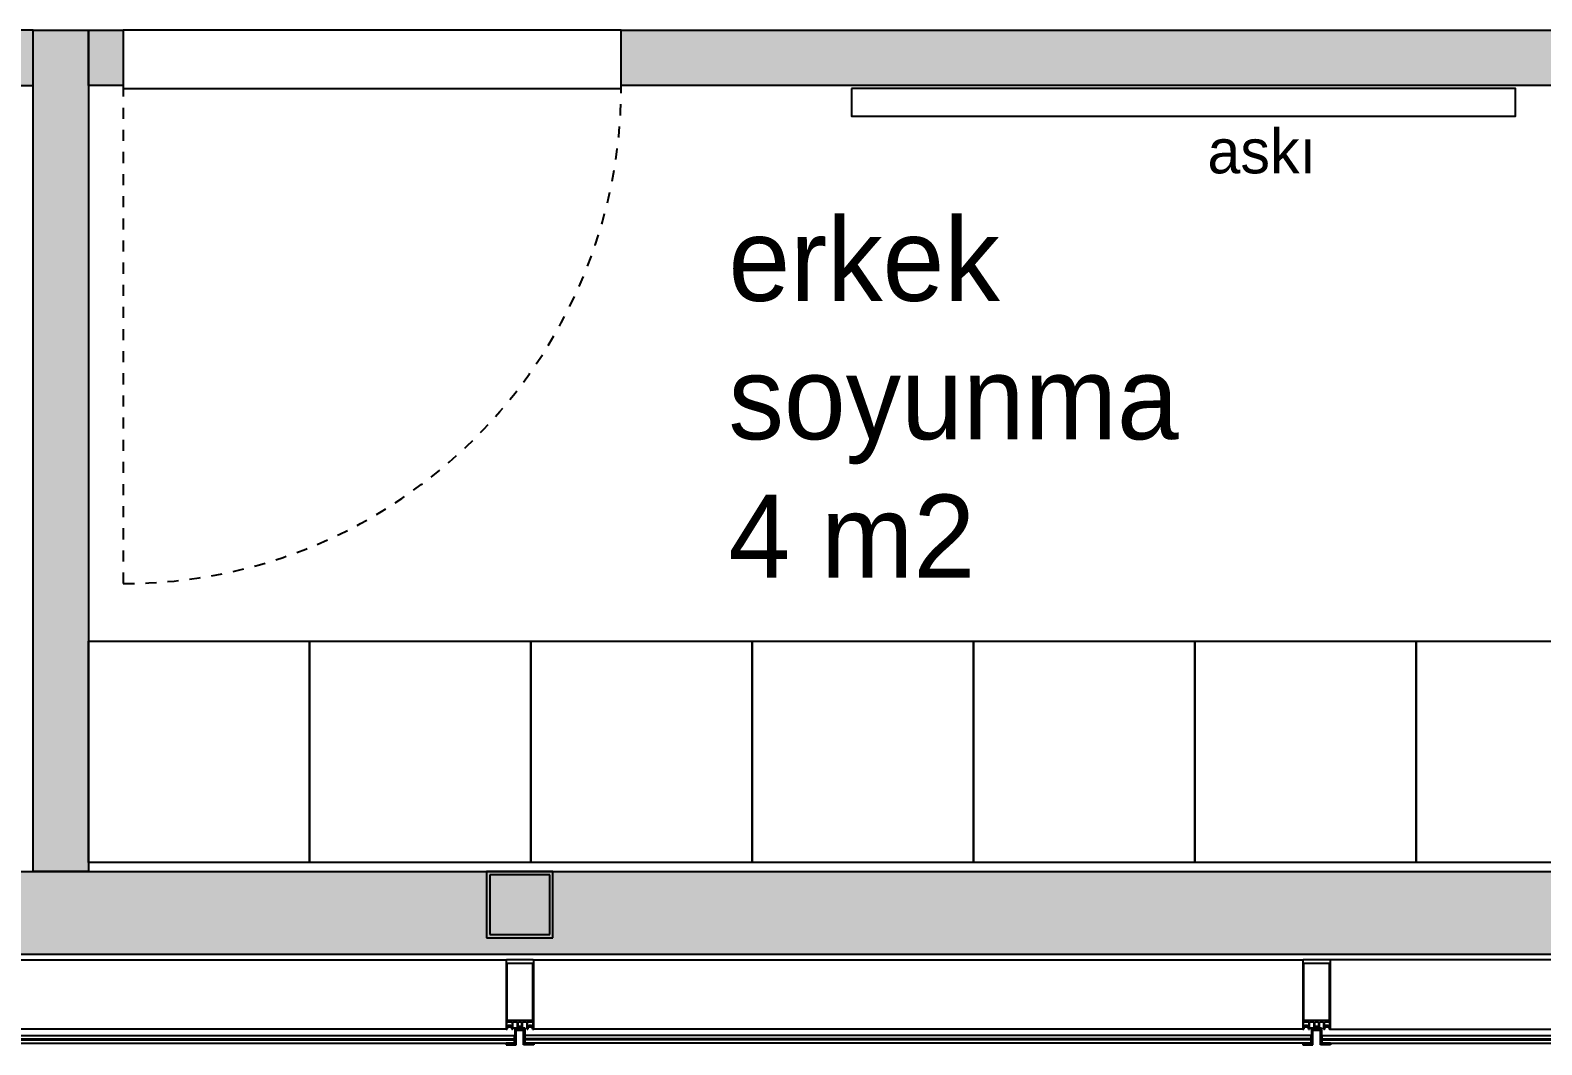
# Model space of a CAD drawing. Header units: inches. Extents: x 19839 to 37459, y -6108 to 838.
# Drawn here: x 34904.3 to 35177.4, y -4469.8 to -4286.5 of the extents above; entities that cross this region are included whole.
import ezdxf

# ---------------------------------------------------------------- set-up
doc = ezdxf.new("R2010")
doc.units = ezdxf.units.IN
doc.header["$MEASUREMENT"] = 0
doc.linetypes.add('JIS_02_1.0', pattern=[2, 1, -1])
for name, color, linetype in [('01_Existing Wall Hatch', 251, 'Continuous'), ('AVM100_CEPHE_CELIK-TASIYICI-DUSEY', 2, 'Continuous'), ('AVM100_CEPHE_CELIK-TASIYICI-YATAY', 112, 'Continuous'), ('COLOUR 2-ATA', 9, 'JIS_02_1.0'), ('DOOR-ATA', 43, 'Continuous'), ('FURNITURE-ATA', 34, 'Continuous'), ('GYPSUM-ATA', 11, 'Continuous'), ('TXT-ATA', 7, 'Continuous')]:
    doc.layers.add(name, color=color, linetype=linetype)
doc.styles.add('ATA', font='GOTHIC.TTF')

# ---------------------------------------------------------------- blocks, each defined once
blk = doc.blocks.new('asma 2')
at = {"color": 0}
for p, q in [((39272.1, 3637.95, 0), (39411.39, 3637.95, 0)), ((39411.29, 3637.9, 0), (39411.25, 3637.8, 0)), ((39411.25, 3637.8, 0), (39411.25, 3625.45, 0)), ((39411.39, 3637.95, 0), (39411.29, 3637.9, 0)), ((39416.1, 3637.95, 0), (39411.39, 3637.95, 0)), ((39411.46, 3626.98, 0), (39411.46, 3637.37, 0)), ((39411.46, 3637.37, 0), (39416.04, 3637.37, 0)), ((39416.04, 3637.37, 0), (39416.04, 3626.98, 0)), ((39416.21, 3637.91, 0), (39416.1, 3637.95, 0)), ((39416.1, 3637.95, 0), (39555.39, 3637.95)), ((39416.25, 3637.8, 0), (39416.21, 3637.91, 0)), ((39416.25, 3625.45, 0), (39416.25, 3637.8, 0)), ((39555.29, 3637.9, 0), (39555.25, 3637.8, 0)), ((39555.25, 3637.8, 0), (39555.25, 3625.45, 0)), ((39555.39, 3637.95, 0), (39555.29, 3637.9, 0)), ((39560.1, 3637.95, 0), (39555.39, 3637.95, 0)), ((39555.46, 3626.98, 0), (39555.46, 3637.37, 0)), ((39555.46, 3637.37, 0), (39560.04, 3637.37, 0)), ((39560.04, 3637.37, 0), (39560.04, 3626.98, 0)), ((39560.21, 3637.91, 0), (39560.1, 3637.95, 0)), ((39699.39, 3637.95, 0), (39560.1, 3637.95)), ((39560.25, 3637.8, 0), (39560.21, 3637.91, 0)), ((39560.25, 3625.45, 0), (39560.25, 3637.8, 0)), ((39411.24, 3625.45, 0), (39272.24, 3625.45, 0)), ((39411.25, 3625.45, 0), (39411.44, 3625.45, 0)), ((39411.4, 3626.18, 0), (39411.4, 3626.75, 0)), ((39411.4, 3626.75, 0), (39411.85, 3626.75, 0)), ((39411.52, 3626.18, 0), (39411.4, 3626.18, 0)), ((39411.4, 3625.59, 0), (39411.4, 3625.86, 0)), ((39411.4, 3625.86, 0), (39411.85, 3625.86, 0)), ((39411.52, 3625.59, 0), (39411.4, 3625.59, 0)), ((39411.44, 3625.45, 0), (39411.52, 3625.53, 0)), ((39411.45, 3626, 0), (39411.46, 3626.06, 0)), ((39411.49, 3625.97, 0), (39411.45, 3626, 0)), ((39416.04, 3626.98, 0), (39411.46, 3626.98, 0)), ((39411.46, 3626.06, 0), (39411.52, 3626.12, 0)), ((39411.53, 3625.99, 0), (39411.49, 3625.97, 0)), ((39411.52, 3626.12, 0), (39411.52, 3626.18, 0)), ((39411.52, 3625.53, 0), (39411.52, 3625.59, 0)), ((39411.63, 3626.09, 0), (39411.53, 3625.99, 0)), ((39411.7, 3626.12, 0), (39411.63, 3626.09, 0)), ((39412.04, 3626.12, 0), (39411.7, 3626.12, 0)), ((39411.85, 3626.75, 0), (39411.87, 3626.77, 0)), ((39411.85, 3625.86, 0), (39411.87, 3625.88, 0)), ((39411.87, 3626.77, 0), (39411.9, 3626.75, 0)), ((39411.87, 3625.88, 0), (39411.9, 3625.86, 0)), ((39411.9, 3626.75, 0), (39412.34, 3626.75, 0)), ((39411.9, 3625.86, 0), (39412.34, 3625.86, 0)), ((39412.11, 3626.09, 0), (39412.04, 3626.12, 0)), ((39412.22, 3625.99, 0), (39412.11, 3626.09, 0)), ((39412.34, 3626.18, 0), (39412.22, 3626.18, 0)), ((39412.22, 3626.18, 0), (39412.22, 3626.12, 0)), ((39412.22, 3626.12, 0), (39412.29, 3626.06, 0)), ((39412.25, 3625.97, 0), (39412.22, 3625.99, 0)), ((39412.34, 3625.59, 0), (39412.22, 3625.59, 0)), ((39412.22, 3625.59, 0), (39412.22, 3625.53, 0)), ((39412.22, 3625.53, 0), (39412.31, 3625.44, 0)), ((39412.3, 3626, 0), (39412.25, 3625.97, 0)), ((39412.29, 3626.06, 0), (39412.3, 3626, 0)), ((39412.31, 3625.44, 0), (39412.44, 3625.44, 0)), ((39412.34, 3626.75, 0), (39412.34, 3626.18, 0)), ((39412.34, 3625.86, 0), (39412.34, 3625.59, 0)), ((39412.44, 3625.44, 0), (39412.49, 3625.49, 0)), ((39412.49, 3626.7, 0), (39412.54, 3626.75, 0)), ((39412.49, 3625.49, 0), (39412.49, 3626.7, 0)), ((39412.54, 3626.75, 0), (39413.1, 3626.75, 0)), ((39412.64, 3625.68, 0), (39414.64, 3625.68, 0)), ((39412.64, 3625.48, 0), (39412.64, 3625.68, 0)), ((39414.44, 3625.48, 0), (39412.64, 3625.48, 0)), ((39414.2, 3625.48, 0), (39412.86, 3625.48, 0)), ((39412.86, 3625.48, 0), (39412.86, 3622.82, 0)), ((39413.06, 3622.62, 0), (39413.06, 3625.28, 0)), ((39413.06, 3625.28, 0), (39414.2, 3625.28, 0)), ((39413.1, 3626.75, 0), (39413.22, 3626.7, 0)), ((39413.22, 3626.7, 0), (39413.25, 3626.6, 0)), ((39413.25, 3626.6, 0), (39413.25, 3625.68, 0)), ((39413.25, 3625.68, 0), (39414.25, 3625.68, 0)), ((39413.43, 3626.7, 0), (39413.48, 3626.75, 0)), ((39413.43, 3625.96, 0), (39413.43, 3626.7, 0)), ((39413.48, 3625.91, 0), (39413.43, 3625.96, 0)), ((39413.48, 3626.75, 0), (39414.02, 3626.75, 0)), ((39414.02, 3625.91, 0), (39413.48, 3625.91, 0)), ((39414.02, 3626.75, 0), (39414.07, 3626.7, 0)), ((39414.07, 3625.96, 0), (39414.02, 3625.91, 0)), ((39414.07, 3626.7, 0), (39414.07, 3625.96, 0)), ((39414.2, 3625.28, 0), (39414.2, 3625.48, 0)), ((39414.25, 3626.6, 0), (39414.31, 3626.72, 0)), ((39414.25, 3625.68, 0), (39414.25, 3626.6, 0)), ((39414.31, 3626.72, 0), (39414.4, 3626.75, 0)), ((39414.4, 3626.75, 0), (39414.96, 3626.75, 0)), ((39414.44, 3622.62, 0), (39414.44, 3625.48, 0)), ((39414.64, 3625.68, 0), (39414.64, 3622.82, 0)), ((39414.96, 3626.75, 0), (39415.01, 3626.7, 0)), ((39415.01, 3626.7, 0), (39415.01, 3625.49, 0)), ((39415.01, 3625.49, 0), (39415.06, 3625.44, 0)), ((39415.06, 3625.44, 0), (39415.19, 3625.44, 0)), ((39415.16, 3626.75, 0), (39415.61, 3626.75, 0)), ((39415.16, 3626.18, 0), (39415.16, 3626.75, 0)), ((39415.28, 3626.18, 0), (39415.16, 3626.18, 0)), ((39415.16, 3625.59, 0), (39415.16, 3625.86, 0)), ((39415.16, 3625.86, 0), (39415.61, 3625.86, 0)), ((39415.28, 3625.59, 0), (39415.16, 3625.59, 0)), ((39415.19, 3625.44, 0), (39415.28, 3625.53, 0)), ((39415.21, 3626, 0), (39415.22, 3626.06, 0)), ((39415.25, 3625.97, 0), (39415.21, 3626, 0)), ((39415.22, 3626.06, 0), (39415.28, 3626.12, 0)), ((39415.29, 3625.99, 0), (39415.25, 3625.97, 0)), ((39415.28, 3626.12, 0), (39415.28, 3626.18, 0)), ((39415.28, 3625.53, 0), (39415.28, 3625.59, 0)), ((39415.39, 3626.09, 0), (39415.29, 3625.99, 0)), ((39415.46, 3626.12, 0), (39415.39, 3626.09, 0)), ((39415.8, 3626.12, 0), (39415.46, 3626.12, 0)), ((39415.61, 3626.75, 0), (39415.63, 3626.77, 0)), ((39415.61, 3625.86, 0), (39415.63, 3625.88, 0)), ((39415.63, 3626.77, 0), (39415.66, 3626.75, 0)), ((39415.63, 3625.88, 0), (39415.66, 3625.86, 0)), ((39415.66, 3626.75, 0), (39416.1, 3626.75, 0)), ((39415.66, 3625.86, 0), (39416.1, 3625.86, 0)), ((39415.87, 3626.09, 0), (39415.8, 3626.12, 0)), ((39415.98, 3625.99, 0), (39415.87, 3626.09, 0)), ((39416.1, 3626.18, 0), (39415.98, 3626.18, 0)), ((39415.98, 3626.18, 0), (39415.98, 3626.12, 0)), ((39415.98, 3626.12, 0), (39416.05, 3626.06, 0)), ((39416.01, 3625.97, 0), (39415.98, 3625.99, 0)), ((39416.1, 3625.59, 0), (39415.98, 3625.59, 0)), ((39415.98, 3625.59, 0), (39415.98, 3625.53, 0)), ((39415.98, 3625.53, 0), (39416.06, 3625.45, 0)), ((39416.06, 3626, 0), (39416.01, 3625.97, 0)), ((39416.05, 3626.06, 0), (39416.06, 3626, 0)), ((39416.06, 3625.45, 0), (39416.25, 3625.45, 0)), ((39416.1, 3626.75, 0), (39416.1, 3626.18, 0)), ((39416.1, 3625.86, 0), (39416.1, 3625.59, 0)), ((39555.24, 3625.45), (39416.24, 3625.45, 0)), ((39555.25, 3625.45, 0), (39555.44, 3625.45, 0)), ((39555.4, 3626.18, 0), (39555.4, 3626.75, 0)), ((39555.4, 3626.75, 0), (39555.85, 3626.75, 0)), ((39555.52, 3626.18, 0), (39555.4, 3626.18, 0)), ((39555.4, 3625.59, 0), (39555.4, 3625.86, 0)), ((39555.4, 3625.86, 0), (39555.85, 3625.86, 0)), ((39555.52, 3625.59, 0), (39555.4, 3625.59, 0)), ((39555.44, 3625.45, 0), (39555.52, 3625.53, 0)), ((39555.45, 3626, 0), (39555.46, 3626.06, 0)), ((39555.49, 3625.97, 0), (39555.45, 3626, 0)), ((39560.04, 3626.98, 0), (39555.46, 3626.98, 0)), ((39555.46, 3626.06, 0), (39555.52, 3626.12, 0)), ((39555.53, 3625.99, 0), (39555.49, 3625.97, 0)), ((39555.52, 3626.12, 0), (39555.52, 3626.18, 0)), ((39555.52, 3625.53, 0), (39555.52, 3625.59, 0)), ((39555.63, 3626.09, 0), (39555.53, 3625.99, 0)), ((39555.7, 3626.12, 0), (39555.63, 3626.09, 0)), ((39556.04, 3626.12, 0), (39555.7, 3626.12, 0)), ((39555.85, 3626.75, 0), (39555.87, 3626.77, 0)), ((39555.85, 3625.86, 0), (39555.87, 3625.88, 0)), ((39555.87, 3626.77, 0), (39555.9, 3626.75, 0)), ((39555.87, 3625.88, 0), (39555.9, 3625.86, 0)), ((39555.9, 3626.75, 0), (39556.34, 3626.75, 0)), ((39555.9, 3625.86, 0), (39556.34, 3625.86, 0)), ((39556.11, 3626.09, 0), (39556.04, 3626.12, 0)), ((39556.22, 3625.99, 0), (39556.11, 3626.09, 0)), ((39556.34, 3626.18, 0), (39556.22, 3626.18, 0)), ((39556.22, 3626.18, 0), (39556.22, 3626.12, 0)), ((39556.22, 3626.12, 0), (39556.29, 3626.06, 0)), ((39556.25, 3625.97, 0), (39556.22, 3625.99, 0)), ((39556.34, 3625.59, 0), (39556.22, 3625.59, 0)), ((39556.22, 3625.59, 0), (39556.22, 3625.53, 0)), ((39556.22, 3625.53, 0), (39556.31, 3625.44, 0)), ((39556.3, 3626, 0), (39556.25, 3625.97, 0)), ((39556.29, 3626.06, 0), (39556.3, 3626, 0)), ((39556.31, 3625.44, 0), (39556.44, 3625.44, 0)), ((39556.34, 3626.75, 0), (39556.34, 3626.18, 0)), ((39556.34, 3625.86, 0), (39556.34, 3625.59, 0)), ((39556.44, 3625.44, 0), (39556.49, 3625.49, 0)), ((39556.49, 3626.7, 0), (39556.54, 3626.75, 0)), ((39556.49, 3625.49, 0), (39556.49, 3626.7, 0)), ((39556.54, 3626.75, 0), (39557.1, 3626.75, 0)), ((39556.64, 3625.68, 0), (39558.64, 3625.68, 0)), ((39556.64, 3625.48, 0), (39556.64, 3625.68, 0)), ((39558.44, 3625.48, 0), (39556.64, 3625.48, 0)), ((39558.2, 3625.48, 0), (39556.86, 3625.48, 0)), ((39556.86, 3625.48, 0), (39556.86, 3622.82, 0)), ((39557.06, 3622.62, 0), (39557.06, 3625.28, 0)), ((39557.06, 3625.28, 0), (39558.2, 3625.28, 0)), ((39557.1, 3626.75, 0), (39557.22, 3626.7, 0)), ((39557.22, 3626.7, 0), (39557.25, 3626.6, 0)), ((39557.25, 3626.6, 0), (39557.25, 3625.68, 0)), ((39557.25, 3625.68, 0), (39558.25, 3625.68, 0)), ((39557.43, 3626.7, 0), (39557.48, 3626.75, 0)), ((39557.43, 3625.96, 0), (39557.43, 3626.7, 0)), ((39557.48, 3625.91, 0), (39557.43, 3625.96, 0)), ((39557.48, 3626.75, 0), (39558.02, 3626.75, 0)), ((39558.02, 3625.91, 0), (39557.48, 3625.91, 0)), ((39558.02, 3626.75, 0), (39558.07, 3626.7, 0)), ((39558.07, 3625.96, 0), (39558.02, 3625.91, 0)), ((39558.07, 3626.7, 0), (39558.07, 3625.96, 0)), ((39558.2, 3625.28, 0), (39558.2, 3625.48, 0)), ((39558.25, 3626.6, 0), (39558.31, 3626.72, 0)), ((39558.25, 3625.68, 0), (39558.25, 3626.6, 0)), ((39558.31, 3626.72, 0), (39558.4, 3626.75, 0)), ((39558.4, 3626.75, 0), (39558.96, 3626.75, 0)), ((39558.44, 3622.62, 0), (39558.44, 3625.48, 0)), ((39558.64, 3625.68, 0), (39558.64, 3622.82, 0)), ((39558.96, 3626.75, 0), (39559.01, 3626.7, 0)), ((39559.01, 3626.7, 0), (39559.01, 3625.49, 0)), ((39559.01, 3625.49, 0), (39559.06, 3625.44, 0)), ((39559.06, 3625.44, 0), (39559.19, 3625.44, 0)), ((39559.16, 3626.75, 0), (39559.61, 3626.75, 0)), ((39559.16, 3626.18, 0), (39559.16, 3626.75, 0)), ((39559.28, 3626.18, 0), (39559.16, 3626.18, 0)), ((39559.16, 3625.59, 0), (39559.16, 3625.86, 0)), ((39559.16, 3625.86, 0), (39559.61, 3625.86, 0)), ((39559.28, 3625.59, 0), (39559.16, 3625.59, 0)), ((39559.19, 3625.44, 0), (39559.28, 3625.53, 0)), ((39559.21, 3626, 0), (39559.22, 3626.06, 0)), ((39559.25, 3625.97, 0), (39559.21, 3626, 0)), ((39559.22, 3626.06, 0), (39559.28, 3626.12, 0)), ((39559.29, 3625.99, 0), (39559.25, 3625.97, 0)), ((39559.28, 3626.12, 0), (39559.28, 3626.18, 0)), ((39559.28, 3625.53, 0), (39559.28, 3625.59, 0)), ((39559.39, 3626.09, 0), (39559.29, 3625.99, 0)), ((39559.46, 3626.12, 0), (39559.39, 3626.09, 0)), ((39559.8, 3626.12, 0), (39559.46, 3626.12, 0)), ((39559.61, 3626.75, 0), (39559.63, 3626.77, 0)), ((39559.61, 3625.86, 0), (39559.63, 3625.88, 0)), ((39559.63, 3626.77, 0), (39559.66, 3626.75, 0)), ((39559.63, 3625.88, 0), (39559.66, 3625.86, 0)), ((39559.66, 3626.75, 0), (39560.1, 3626.75, 0)), ((39559.66, 3625.86, 0), (39560.1, 3625.86, 0)), ((39559.87, 3626.09, 0), (39559.8, 3626.12, 0)), ((39559.98, 3625.99, 0), (39559.87, 3626.09, 0)), ((39560.1, 3626.18, 0), (39559.98, 3626.18, 0)), ((39559.98, 3626.18, 0), (39559.98, 3626.12, 0)), ((39559.98, 3626.12, 0), (39560.05, 3626.06, 0)), ((39560.01, 3625.97, 0), (39559.98, 3625.99, 0)), ((39560.1, 3625.59, 0), (39559.98, 3625.59, 0)), ((39559.98, 3625.59, 0), (39559.98, 3625.53, 0)), ((39559.98, 3625.53, 0), (39560.06, 3625.45, 0)), ((39560.06, 3626, 0), (39560.01, 3625.97, 0)), ((39560.05, 3626.06, 0), (39560.06, 3626, 0)), ((39560.06, 3625.45, 0), (39560.25, 3625.45, 0)), ((39560.1, 3626.75, 0), (39560.1, 3626.18, 0)), ((39560.1, 3625.86, 0), (39560.1, 3625.59, 0)), ((39560.25, 3625.45), (39699.25, 3625.45, 0)), ((39270.74, 3623.67, 0), (39412.74, 3623.67, 0)), ((39270.74, 3623.52, 0), (39412.74, 3623.52, 0)), ((39270.84, 3624.27, 0), (39412.64, 3624.27, 0)), ((39270.84, 3622.92, 0), (39412.64, 3622.92, 0)), ((39411.25, 3622.89, 0), (39411.27, 3622.92, 0)), ((39411.25, 3622.85, 0), (39411.32, 3622.92, 0)), ((39412.66, 3622.92, 0), (39411.25, 3622.92, 0)), ((39411.25, 3622.92, 0), (39411.25, 3622.82, 0)), ((39411.35, 3622.82, 0), (39411.25, 3622.91, 0)), ((39411.3, 3622.82, 0), (39411.25, 3622.87, 0)), ((39411.26, 3622.82, 0), (39411.25, 3622.82, 0)), ((39411.25, 3622.82, 0), (39412.66, 3622.82, 0)), ((39412.86, 3622.82, 0), (39411.25, 3622.82, 0)), ((39411.25, 3622.82, 0), (39411.25, 3622.62, 0)), ((39411.25, 3622.62, 0), (39413.06, 3622.62, 0)), ((39411.26, 3622.82, 0), (39411.36, 3622.92, 0)), ((39411.39, 3622.82, 0), (39411.29, 3622.92, 0)), ((39411.31, 3622.82, 0), (39411.41, 3622.92, 0)), ((39411.44, 3622.82, 0), (39411.34, 3622.92, 0)), ((39411.35, 3622.82, 0), (39411.45, 3622.92, 0)), ((39411.48, 3622.82, 0), (39411.38, 3622.92, 0)), ((39411.4, 3622.82, 0), (39411.5, 3622.92, 0)), ((39411.53, 3622.82, 0), (39411.43, 3622.92, 0)), ((39411.44, 3622.82, 0), (39411.54, 3622.92, 0)), ((39411.57, 3622.82, 0), (39411.47, 3622.92, 0)), ((39411.49, 3622.82, 0), (39411.59, 3622.92, 0)), ((39411.62, 3622.82, 0), (39411.52, 3622.92, 0)), ((39411.53, 3622.82, 0), (39411.63, 3622.92, 0)), ((39411.66, 3622.82, 0), (39411.56, 3622.92, 0)), ((39411.58, 3622.82, 0), (39411.68, 3622.92, 0)), ((39411.7, 3622.82, 0), (39411.6, 3622.92, 0)), ((39411.62, 3622.82, 0), (39411.72, 3622.92, 0)), ((39411.75, 3622.82, 0), (39411.65, 3622.92, 0)), ((39411.67, 3622.82, 0), (39411.77, 3622.92, 0)), ((39411.79, 3622.82, 0), (39411.69, 3622.92, 0)), ((39411.71, 3622.82, 0), (39411.81, 3622.92, 0)), ((39411.84, 3622.82, 0), (39411.74, 3622.92, 0)), ((39411.76, 3622.82, 0), (39411.86, 3622.92, 0)), ((39411.88, 3622.82, 0), (39411.78, 3622.92, 0)), ((39411.8, 3622.82, 0), (39411.9, 3622.92, 0)), ((39411.93, 3622.82, 0), (39411.83, 3622.92, 0)), ((39411.85, 3622.82, 0), (39411.95, 3622.92, 0)), ((39411.97, 3622.82, 0), (39411.87, 3622.92, 0)), ((39411.89, 3622.82, 0), (39411.99, 3622.92, 0)), ((39412.02, 3622.82, 0), (39411.92, 3622.92, 0)), ((39411.94, 3622.82, 0), (39412.04, 3622.92, 0)), ((39412.06, 3622.82, 0), (39411.96, 3622.92, 0)), ((39411.98, 3622.82, 0), (39412.08, 3622.92, 0)), ((39412.11, 3622.82, 0), (39412.01, 3622.92, 0)), ((39412.03, 3622.82, 0), (39412.13, 3622.92, 0)), ((39412.15, 3622.82, 0), (39412.05, 3622.92, 0)), ((39412.07, 3622.82, 0), (39412.17, 3622.92, 0)), ((39412.2, 3622.82, 0), (39412.1, 3622.92, 0)), ((39412.12, 3622.82, 0), (39412.22, 3622.92, 0)), ((39412.24, 3622.82, 0), (39412.14, 3622.92, 0)), ((39412.16, 3622.82, 0), (39412.26, 3622.92, 0)), ((39412.29, 3622.82, 0), (39412.19, 3622.92, 0)), ((39412.21, 3622.82, 0), (39412.31, 3622.92, 0)), ((39412.33, 3622.82, 0), (39412.23, 3622.92, 0)), ((39412.25, 3622.82, 0), (39412.35, 3622.92, 0)), ((39412.38, 3622.82, 0), (39412.28, 3622.92, 0)), ((39412.3, 3622.82, 0), (39412.4, 3622.92, 0)), ((39412.42, 3622.82, 0), (39412.32, 3622.92, 0)), ((39412.34, 3622.82, 0), (39412.44, 3622.92, 0)), ((39412.47, 3622.82, 0), (39412.37, 3622.92, 0)), ((39412.39, 3622.82, 0), (39412.49, 3622.92, 0)), ((39412.51, 3622.82, 0), (39412.41, 3622.92, 0)), ((39412.43, 3622.82, 0), (39412.53, 3622.92, 0)), ((39412.56, 3622.82, 0), (39412.46, 3622.92, 0)), ((39412.48, 3622.82, 0), (39412.58, 3622.92, 0)), ((39412.6, 3622.82, 0), (39412.5, 3622.92, 0)), ((39412.52, 3622.82, 0), (39412.62, 3622.92, 0)), ((39412.65, 3622.82, 0), (39412.55, 3622.92, 0)), ((39412.57, 3622.82, 0), (39412.66, 3622.91, 0)), ((39412.66, 3622.85, 0), (39412.59, 3622.92, 0)), ((39412.61, 3622.82, 0), (39412.66, 3622.86, 0)), ((39412.66, 3622.9, 0), (39412.64, 3622.92, 0)), ((39412.65, 3622.82, 0), (39412.66, 3622.82, 0)), ((39412.66, 3624.27, 0), (39412.76, 3624.17, 0)), ((39412.66, 3622.92, 0), (39412.76, 3623.02, 0)), ((39412.66, 3622.82, 0), (39412.66, 3622.92, 0)), ((39412.76, 3623.02, 0), (39412.76, 3624.17, 0)), ((39412.76, 3624.13, 0), (39412.79, 3624.17, 0)), ((39412.76, 3624.09, 0), (39412.84, 3624.17, 0)), ((39412.76, 3624.17, 0), (39412.86, 3624.17, 0)), ((39412.76, 3623.03, 0), (39412.76, 3624.17, 0)), ((39412.86, 3624.04, 0), (39412.76, 3624.14, 0)), ((39412.76, 3624.04, 0), (39412.86, 3624.14, 0)), ((39412.86, 3624, 0), (39412.76, 3624.1, 0)), ((39412.76, 3624, 0), (39412.86, 3624.1, 0)), ((39412.86, 3623.95, 0), (39412.76, 3624.05, 0)), ((39412.76, 3623.95, 0), (39412.86, 3624.05, 0)), ((39412.86, 3623.91, 0), (39412.76, 3624.01, 0)), ((39412.76, 3623.91, 0), (39412.86, 3624.01, 0)), ((39412.86, 3623.86, 0), (39412.76, 3623.96, 0)), ((39412.76, 3623.86, 0), (39412.86, 3623.96, 0)), ((39412.86, 3623.82, 0), (39412.76, 3623.92, 0)), ((39412.76, 3623.82, 0), (39412.86, 3623.92, 0)), ((39412.86, 3623.77, 0), (39412.76, 3623.87, 0)), ((39412.76, 3623.77, 0), (39412.86, 3623.87, 0)), ((39412.86, 3623.73, 0), (39412.76, 3623.83, 0)), ((39412.76, 3623.73, 0), (39412.86, 3623.83, 0)), ((39412.86, 3623.68, 0), (39412.76, 3623.78, 0)), ((39412.76, 3623.68, 0), (39412.86, 3623.78, 0)), ((39412.86, 3623.64, 0), (39412.76, 3623.74, 0)), ((39412.76, 3623.64, 0), (39412.86, 3623.74, 0)), ((39412.86, 3623.59, 0), (39412.76, 3623.69, 0)), ((39412.76, 3623.59, 0), (39412.86, 3623.69, 0)), ((39412.86, 3623.55, 0), (39412.76, 3623.65, 0)), ((39412.76, 3623.55, 0), (39412.86, 3623.65, 0)), ((39412.86, 3623.5, 0), (39412.76, 3623.6, 0)), ((39412.76, 3623.5, 0), (39412.86, 3623.6, 0)), ((39412.86, 3623.46, 0), (39412.76, 3623.56, 0)), ((39412.76, 3623.46, 0), (39412.86, 3623.56, 0)), ((39412.86, 3623.41, 0), (39412.76, 3623.51, 0)), ((39412.76, 3623.41, 0), (39412.86, 3623.51, 0)), ((39412.86, 3623.37, 0), (39412.76, 3623.47, 0)), ((39412.76, 3623.37, 0), (39412.86, 3623.47, 0)), ((39412.86, 3623.32, 0), (39412.76, 3623.42, 0)), ((39412.76, 3623.32, 0), (39412.86, 3623.42, 0)), ((39412.86, 3623.28, 0), (39412.76, 3623.38, 0)), ((39412.76, 3623.28, 0), (39412.86, 3623.38, 0)), ((39412.86, 3623.23, 0), (39412.76, 3623.33, 0)), ((39412.76, 3623.23, 0), (39412.86, 3623.33, 0)), ((39412.86, 3623.19, 0), (39412.76, 3623.29, 0)), ((39412.76, 3623.19, 0), (39412.86, 3623.29, 0)), ((39412.86, 3623.14, 0), (39412.76, 3623.24, 0)), ((39412.76, 3623.14, 0), (39412.86, 3623.24, 0)), ((39412.86, 3623.1, 0), (39412.76, 3623.2, 0)), ((39412.76, 3623.1, 0), (39412.86, 3623.2, 0)), ((39412.86, 3623.05, 0), (39412.76, 3623.15, 0)), ((39412.76, 3623.05, 0), (39412.86, 3623.15, 0)), ((39412.84, 3623.03, 0), (39412.76, 3623.11, 0)), ((39412.79, 3623.03, 0), (39412.76, 3623.06, 0)), ((39412.86, 3623.03, 0), (39412.76, 3623.03, 0)), ((39412.86, 3624.09, 0), (39412.78, 3624.17, 0)), ((39412.78, 3623.03, 0), (39412.86, 3623.11, 0)), ((39412.86, 3624.13, 0), (39412.82, 3624.17, 0)), ((39412.83, 3623.03, 0), (39412.86, 3623.06, 0)), ((39412.86, 3624.17, 0), (39412.86, 3623.03, 0)), ((39416.25, 3622.62, 0), (39414.44, 3622.62, 0)), ((39414.64, 3624.13, 0), (39414.68, 3624.17, 0)), ((39414.64, 3624.09, 0), (39414.73, 3624.17, 0)), ((39414.74, 3624.17, 0), (39414.64, 3624.17, 0)), ((39414.64, 3624.17, 0), (39414.64, 3623.03, 0)), ((39414.64, 3624.04, 0), (39414.74, 3624.14, 0)), ((39414.74, 3624.04, 0), (39414.64, 3624.14, 0)), ((39414.64, 3624, 0), (39414.74, 3624.1, 0)), ((39414.74, 3624, 0), (39414.64, 3624.1, 0)), ((39414.64, 3623.95, 0), (39414.74, 3624.05, 0)), ((39414.74, 3623.95, 0), (39414.64, 3624.05, 0)), ((39414.64, 3623.91, 0), (39414.74, 3624.01, 0)), ((39414.74, 3623.91, 0), (39414.64, 3624.01, 0)), ((39414.64, 3623.86, 0), (39414.74, 3623.96, 0)), ((39414.74, 3623.86, 0), (39414.64, 3623.96, 0)), ((39414.64, 3623.82, 0), (39414.74, 3623.92, 0)), ((39414.74, 3623.82, 0), (39414.64, 3623.92, 0)), ((39414.64, 3623.77, 0), (39414.74, 3623.87, 0)), ((39414.74, 3623.77, 0), (39414.64, 3623.87, 0)), ((39414.64, 3623.73, 0), (39414.74, 3623.83, 0)), ((39414.74, 3623.73, 0), (39414.64, 3623.83, 0)), ((39414.64, 3623.68, 0), (39414.74, 3623.78, 0)), ((39414.74, 3623.68, 0), (39414.64, 3623.78, 0)), ((39414.64, 3623.64, 0), (39414.74, 3623.74, 0)), ((39414.74, 3623.64, 0), (39414.64, 3623.74, 0)), ((39414.64, 3623.59, 0), (39414.74, 3623.69, 0)), ((39414.74, 3623.59, 0), (39414.64, 3623.69, 0)), ((39414.64, 3623.55, 0), (39414.74, 3623.65, 0)), ((39414.74, 3623.55, 0), (39414.64, 3623.65, 0)), ((39414.64, 3623.5, 0), (39414.74, 3623.6, 0)), ((39414.74, 3623.5, 0), (39414.64, 3623.6, 0)), ((39414.64, 3623.46, 0), (39414.74, 3623.56, 0)), ((39414.74, 3623.46, 0), (39414.64, 3623.56, 0)), ((39414.64, 3623.41, 0), (39414.74, 3623.51, 0)), ((39414.74, 3623.41, 0), (39414.64, 3623.51, 0)), ((39414.64, 3623.37, 0), (39414.74, 3623.47, 0)), ((39414.74, 3623.37, 0), (39414.64, 3623.47, 0)), ((39414.64, 3623.32, 0), (39414.74, 3623.42, 0)), ((39414.74, 3623.32, 0), (39414.64, 3623.42, 0)), ((39414.64, 3623.28, 0), (39414.74, 3623.38, 0)), ((39414.74, 3623.28, 0), (39414.64, 3623.38, 0)), ((39414.64, 3623.23, 0), (39414.74, 3623.33, 0)), ((39414.74, 3623.23, 0), (39414.64, 3623.33, 0)), ((39414.64, 3623.19, 0), (39414.74, 3623.29, 0)), ((39414.74, 3623.19, 0), (39414.64, 3623.29, 0)), ((39414.64, 3623.14, 0), (39414.74, 3623.24, 0)), ((39414.74, 3623.14, 0), (39414.64, 3623.24, 0)), ((39414.64, 3623.1, 0), (39414.74, 3623.2, 0)), ((39414.74, 3623.1, 0), (39414.64, 3623.2, 0)), ((39414.64, 3623.05, 0), (39414.74, 3623.15, 0)), ((39414.74, 3623.05, 0), (39414.64, 3623.15, 0)), ((39414.72, 3623.03, 0), (39414.64, 3623.11, 0)), ((39414.68, 3623.03, 0), (39414.64, 3623.06, 0)), ((39414.64, 3623.03, 0), (39414.74, 3623.03, 0)), ((39414.64, 3622.82, 0), (39416.25, 3622.82, 0)), ((39414.74, 3624.09, 0), (39414.66, 3624.17, 0)), ((39414.67, 3623.03, 0), (39414.74, 3623.11, 0)), ((39414.74, 3624.13, 0), (39414.71, 3624.17, 0)), ((39414.71, 3623.03, 0), (39414.74, 3623.06, 0)), ((39414.84, 3624.27, 0), (39414.74, 3624.17, 0)), ((39414.74, 3623.02, 0), (39414.74, 3624.17, 0)), ((39414.74, 3623.03, 0), (39414.74, 3624.17, 0)), ((39556.74, 3623.67, 0), (39414.74, 3623.67, 0)), ((39556.74, 3623.52, 0), (39414.74, 3623.52, 0)), ((39414.84, 3622.92, 0), (39414.74, 3623.02, 0)), ((39556.64, 3624.27, 0), (39414.84, 3624.27, 0)), ((39414.84, 3622.9, 0), (39414.87, 3622.92, 0)), ((39414.84, 3622.85, 0), (39414.91, 3622.92, 0)), ((39414.84, 3622.92, 0), (39416.25, 3622.92, 0)), ((39414.84, 3622.82, 0), (39414.84, 3622.92, 0)), ((39556.64, 3622.92, 0), (39414.84, 3622.92, 0)), ((39414.94, 3622.82, 0), (39414.84, 3622.91, 0)), ((39414.89, 3622.82, 0), (39414.84, 3622.86, 0)), ((39414.85, 3622.82, 0), (39414.84, 3622.82, 0)), ((39416.25, 3622.82, 0), (39414.84, 3622.82, 0)), ((39414.85, 3622.82, 0), (39414.95, 3622.92, 0)), ((39414.98, 3622.82, 0), (39414.88, 3622.92, 0)), ((39414.9, 3622.82, 0), (39415, 3622.92, 0)), ((39415.03, 3622.82, 0), (39414.93, 3622.92, 0)), ((39414.94, 3622.82, 0), (39415.04, 3622.92, 0)), ((39415.07, 3622.82, 0), (39414.97, 3622.92, 0)), ((39414.99, 3622.82, 0), (39415.09, 3622.92, 0)), ((39415.12, 3622.82, 0), (39415.02, 3622.92, 0)), ((39415.03, 3622.82, 0), (39415.13, 3622.92, 0)), ((39415.16, 3622.82, 0), (39415.06, 3622.92, 0)), ((39415.08, 3622.82, 0), (39415.18, 3622.92, 0)), ((39415.21, 3622.82, 0), (39415.11, 3622.92, 0)), ((39415.12, 3622.82, 0), (39415.22, 3622.92, 0)), ((39415.25, 3622.82, 0), (39415.15, 3622.92, 0)), ((39415.17, 3622.82, 0), (39415.27, 3622.92, 0)), ((39415.3, 3622.82, 0), (39415.2, 3622.92, 0)), ((39415.21, 3622.82, 0), (39415.31, 3622.92, 0)), ((39415.34, 3622.82, 0), (39415.24, 3622.92, 0)), ((39415.26, 3622.82, 0), (39415.36, 3622.92, 0)), ((39415.39, 3622.82, 0), (39415.29, 3622.92, 0)), ((39415.3, 3622.82, 0), (39415.4, 3622.92, 0)), ((39415.43, 3622.82, 0), (39415.33, 3622.92, 0)), ((39415.35, 3622.82, 0), (39415.45, 3622.92, 0)), ((39415.48, 3622.82, 0), (39415.38, 3622.92, 0)), ((39415.39, 3622.82, 0), (39415.49, 3622.92, 0)), ((39415.52, 3622.82, 0), (39415.42, 3622.92, 0)), ((39415.44, 3622.82, 0), (39415.54, 3622.92, 0)), ((39415.57, 3622.82, 0), (39415.47, 3622.92, 0)), ((39415.48, 3622.82, 0), (39415.58, 3622.92, 0)), ((39415.61, 3622.82, 0), (39415.51, 3622.92, 0)), ((39415.53, 3622.82, 0), (39415.63, 3622.92, 0)), ((39415.66, 3622.82, 0), (39415.56, 3622.92, 0)), ((39415.57, 3622.82, 0), (39415.67, 3622.92, 0)), ((39415.7, 3622.82, 0), (39415.6, 3622.92, 0)), ((39415.62, 3622.82, 0), (39415.72, 3622.92, 0)), ((39415.75, 3622.82, 0), (39415.65, 3622.92, 0)), ((39415.66, 3622.82, 0), (39415.76, 3622.92, 0)), ((39415.79, 3622.82, 0), (39415.69, 3622.92, 0)), ((39415.71, 3622.82, 0), (39415.81, 3622.92, 0)), ((39415.84, 3622.82, 0), (39415.74, 3622.92, 0)), ((39415.75, 3622.82, 0), (39415.85, 3622.92, 0)), ((39415.88, 3622.82, 0), (39415.78, 3622.92, 0)), ((39415.8, 3622.82, 0), (39415.9, 3622.92, 0)), ((39415.93, 3622.82, 0), (39415.83, 3622.92, 0)), ((39415.84, 3622.82, 0), (39415.94, 3622.92, 0)), ((39415.97, 3622.82, 0), (39415.87, 3622.92, 0)), ((39415.89, 3622.82, 0), (39415.99, 3622.92, 0)), ((39416.02, 3622.82, 0), (39415.92, 3622.92, 0)), ((39415.93, 3622.82, 0), (39416.03, 3622.92, 0)), ((39416.06, 3622.82, 0), (39415.96, 3622.92, 0)), ((39415.98, 3622.82, 0), (39416.08, 3622.92, 0)), ((39416.1, 3622.82, 0), (39416, 3622.92, 0)), ((39416.02, 3622.82, 0), (39416.12, 3622.92, 0)), ((39416.15, 3622.82, 0), (39416.05, 3622.92, 0)), ((39416.07, 3622.82, 0), (39416.17, 3622.92, 0)), ((39416.19, 3622.82, 0), (39416.09, 3622.92, 0)), ((39416.11, 3622.82, 0), (39416.21, 3622.92, 0)), ((39416.24, 3622.82, 0), (39416.14, 3622.92, 0)), ((39416.16, 3622.82, 0), (39416.25, 3622.91, 0)), ((39416.25, 3622.85, 0), (39416.18, 3622.92, 0)), ((39416.2, 3622.82, 0), (39416.25, 3622.87, 0)), ((39416.25, 3622.89, 0), (39416.23, 3622.92, 0)), ((39416.25, 3622.92, 0), (39416.25, 3622.82, 0)), ((39416.25, 3622.82, 0), (39416.25, 3622.82, 0)), ((39416.25, 3622.82, 0), (39416.25, 3622.62, 0)), ((39555.25, 3622.89, 0), (39555.27, 3622.92, 0)), ((39555.25, 3622.85, 0), (39555.32, 3622.92, 0)), ((39556.66, 3622.92, 0), (39555.25, 3622.92, 0)), ((39555.25, 3622.92, 0), (39555.25, 3622.82, 0)), ((39555.35, 3622.82, 0), (39555.25, 3622.91, 0)), ((39555.3, 3622.82, 0), (39555.25, 3622.87, 0)), ((39555.26, 3622.82, 0), (39555.25, 3622.82, 0)), ((39555.25, 3622.82, 0), (39556.66, 3622.82, 0)), ((39556.86, 3622.82, 0), (39555.25, 3622.82, 0)), ((39555.25, 3622.82, 0), (39555.25, 3622.62, 0)), ((39555.25, 3622.62, 0), (39557.06, 3622.62, 0)), ((39555.26, 3622.82, 0), (39555.36, 3622.92, 0)), ((39555.39, 3622.82, 0), (39555.29, 3622.92, 0)), ((39555.31, 3622.82, 0), (39555.41, 3622.92, 0)), ((39555.44, 3622.82, 0), (39555.34, 3622.92, 0)), ((39555.35, 3622.82, 0), (39555.45, 3622.92, 0)), ((39555.48, 3622.82, 0), (39555.38, 3622.92, 0)), ((39555.4, 3622.82, 0), (39555.5, 3622.92, 0)), ((39555.53, 3622.82, 0), (39555.43, 3622.92, 0)), ((39555.44, 3622.82, 0), (39555.54, 3622.92, 0)), ((39555.57, 3622.82, 0), (39555.47, 3622.92, 0)), ((39555.49, 3622.82, 0), (39555.59, 3622.92, 0)), ((39555.62, 3622.82, 0), (39555.52, 3622.92, 0)), ((39555.53, 3622.82, 0), (39555.63, 3622.92, 0)), ((39555.66, 3622.82, 0), (39555.56, 3622.92, 0)), ((39555.58, 3622.82, 0), (39555.68, 3622.92, 0)), ((39555.7, 3622.82, 0), (39555.6, 3622.92, 0)), ((39555.62, 3622.82, 0), (39555.72, 3622.92, 0)), ((39555.75, 3622.82, 0), (39555.65, 3622.92, 0)), ((39555.67, 3622.82, 0), (39555.77, 3622.92, 0)), ((39555.79, 3622.82, 0), (39555.69, 3622.92, 0)), ((39555.71, 3622.82, 0), (39555.81, 3622.92, 0)), ((39555.84, 3622.82, 0), (39555.74, 3622.92, 0)), ((39555.76, 3622.82, 0), (39555.86, 3622.92, 0)), ((39555.88, 3622.82, 0), (39555.78, 3622.92, 0)), ((39555.8, 3622.82, 0), (39555.9, 3622.92, 0)), ((39555.93, 3622.82, 0), (39555.83, 3622.92, 0)), ((39555.85, 3622.82, 0), (39555.95, 3622.92, 0)), ((39555.97, 3622.82, 0), (39555.87, 3622.92, 0)), ((39555.89, 3622.82, 0), (39555.99, 3622.92, 0)), ((39556.02, 3622.82, 0), (39555.92, 3622.92, 0)), ((39555.94, 3622.82, 0), (39556.04, 3622.92, 0)), ((39556.06, 3622.82, 0), (39555.96, 3622.92, 0)), ((39555.98, 3622.82, 0), (39556.08, 3622.92, 0)), ((39556.11, 3622.82, 0), (39556.01, 3622.92, 0)), ((39556.03, 3622.82, 0), (39556.13, 3622.92, 0)), ((39556.15, 3622.82, 0), (39556.05, 3622.92, 0)), ((39556.07, 3622.82, 0), (39556.17, 3622.92, 0)), ((39556.2, 3622.82, 0), (39556.1, 3622.92, 0)), ((39556.12, 3622.82, 0), (39556.22, 3622.92, 0)), ((39556.24, 3622.82, 0), (39556.14, 3622.92, 0)), ((39556.16, 3622.82, 0), (39556.26, 3622.92, 0)), ((39556.29, 3622.82, 0), (39556.19, 3622.92, 0)), ((39556.21, 3622.82, 0), (39556.31, 3622.92, 0)), ((39556.33, 3622.82, 0), (39556.23, 3622.92, 0)), ((39556.25, 3622.82, 0), (39556.35, 3622.92, 0)), ((39556.38, 3622.82, 0), (39556.28, 3622.92, 0)), ((39556.3, 3622.82, 0), (39556.4, 3622.92, 0)), ((39556.42, 3622.82, 0), (39556.32, 3622.92, 0)), ((39556.34, 3622.82, 0), (39556.44, 3622.92, 0)), ((39556.47, 3622.82, 0), (39556.37, 3622.92, 0)), ((39556.39, 3622.82, 0), (39556.49, 3622.92, 0)), ((39556.51, 3622.82, 0), (39556.41, 3622.92, 0)), ((39556.43, 3622.82, 0), (39556.53, 3622.92, 0)), ((39556.56, 3622.82, 0), (39556.46, 3622.92, 0)), ((39556.48, 3622.82, 0), (39556.58, 3622.92, 0)), ((39556.6, 3622.82, 0), (39556.5, 3622.92, 0)), ((39556.52, 3622.82, 0), (39556.62, 3622.92, 0)), ((39556.65, 3622.82, 0), (39556.55, 3622.92, 0)), ((39556.57, 3622.82, 0), (39556.66, 3622.91, 0)), ((39556.66, 3622.85, 0), (39556.59, 3622.92, 0)), ((39556.61, 3622.82, 0), (39556.66, 3622.86, 0)), ((39556.66, 3622.9, 0), (39556.64, 3622.92, 0)), ((39556.65, 3622.82, 0), (39556.66, 3622.82, 0)), ((39556.66, 3624.27, 0), (39556.76, 3624.17, 0)), ((39556.66, 3622.92, 0), (39556.76, 3623.02, 0)), ((39556.66, 3622.82, 0), (39556.66, 3622.92, 0)), ((39556.76, 3623.02, 0), (39556.76, 3624.17, 0)), ((39556.76, 3624.13, 0), (39556.79, 3624.17, 0)), ((39556.76, 3624.09, 0), (39556.84, 3624.17, 0)), ((39556.76, 3624.17, 0), (39556.86, 3624.17, 0)), ((39556.76, 3623.03, 0), (39556.76, 3624.17, 0)), ((39556.86, 3624.04, 0), (39556.76, 3624.14, 0)), ((39556.76, 3624.04, 0), (39556.86, 3624.14, 0)), ((39556.86, 3624, 0), (39556.76, 3624.1, 0)), ((39556.76, 3624, 0), (39556.86, 3624.1, 0)), ((39556.86, 3623.95, 0), (39556.76, 3624.05, 0)), ((39556.76, 3623.95, 0), (39556.86, 3624.05, 0)), ((39556.86, 3623.91, 0), (39556.76, 3624.01, 0)), ((39556.76, 3623.91, 0), (39556.86, 3624.01, 0)), ((39556.86, 3623.86, 0), (39556.76, 3623.96, 0)), ((39556.76, 3623.86, 0), (39556.86, 3623.96, 0)), ((39556.86, 3623.82, 0), (39556.76, 3623.92, 0)), ((39556.76, 3623.82, 0), (39556.86, 3623.92, 0)), ((39556.86, 3623.77, 0), (39556.76, 3623.87, 0)), ((39556.76, 3623.77, 0), (39556.86, 3623.87, 0)), ((39556.86, 3623.73, 0), (39556.76, 3623.83, 0)), ((39556.76, 3623.73, 0), (39556.86, 3623.83, 0)), ((39556.86, 3623.68, 0), (39556.76, 3623.78, 0)), ((39556.76, 3623.68, 0), (39556.86, 3623.78, 0)), ((39556.86, 3623.64, 0), (39556.76, 3623.74, 0)), ((39556.76, 3623.64, 0), (39556.86, 3623.74, 0)), ((39556.86, 3623.59, 0), (39556.76, 3623.69, 0)), ((39556.76, 3623.59, 0), (39556.86, 3623.69, 0)), ((39556.86, 3623.55, 0), (39556.76, 3623.65, 0)), ((39556.76, 3623.55, 0), (39556.86, 3623.65, 0)), ((39556.86, 3623.5, 0), (39556.76, 3623.6, 0)), ((39556.76, 3623.5, 0), (39556.86, 3623.6, 0)), ((39556.86, 3623.46, 0), (39556.76, 3623.56, 0)), ((39556.76, 3623.46, 0), (39556.86, 3623.56, 0)), ((39556.86, 3623.41, 0), (39556.76, 3623.51, 0)), ((39556.76, 3623.41, 0), (39556.86, 3623.51, 0)), ((39556.86, 3623.37, 0), (39556.76, 3623.47, 0)), ((39556.76, 3623.37, 0), (39556.86, 3623.47, 0)), ((39556.86, 3623.32, 0), (39556.76, 3623.42, 0)), ((39556.76, 3623.32, 0), (39556.86, 3623.42, 0)), ((39556.86, 3623.28, 0), (39556.76, 3623.38, 0)), ((39556.76, 3623.28, 0), (39556.86, 3623.38, 0)), ((39556.86, 3623.23, 0), (39556.76, 3623.33, 0)), ((39556.76, 3623.23, 0), (39556.86, 3623.33, 0)), ((39556.86, 3623.19, 0), (39556.76, 3623.29, 0)), ((39556.76, 3623.19, 0), (39556.86, 3623.29, 0)), ((39556.86, 3623.14, 0), (39556.76, 3623.24, 0)), ((39556.76, 3623.14, 0), (39556.86, 3623.24, 0)), ((39556.86, 3623.1, 0), (39556.76, 3623.2, 0)), ((39556.76, 3623.1, 0), (39556.86, 3623.2, 0)), ((39556.86, 3623.05, 0), (39556.76, 3623.15, 0)), ((39556.76, 3623.05, 0), (39556.86, 3623.15, 0)), ((39556.84, 3623.03, 0), (39556.76, 3623.11, 0)), ((39556.79, 3623.03, 0), (39556.76, 3623.06, 0)), ((39556.86, 3623.03, 0), (39556.76, 3623.03, 0)), ((39556.86, 3624.09, 0), (39556.78, 3624.17, 0)), ((39556.78, 3623.03, 0), (39556.86, 3623.11, 0)), ((39556.86, 3624.13, 0), (39556.82, 3624.17, 0)), ((39556.83, 3623.03, 0), (39556.86, 3623.06, 0)), ((39556.86, 3624.17, 0), (39556.86, 3623.03, 0)), ((39560.25, 3622.62, 0), (39558.44, 3622.62, 0)), ((39558.64, 3624.13, 0), (39558.68, 3624.17, 0)), ((39558.64, 3624.09, 0), (39558.73, 3624.17, 0)), ((39558.74, 3624.17, 0), (39558.64, 3624.17, 0)), ((39558.64, 3624.17, 0), (39558.64, 3623.03, 0)), ((39558.64, 3624.04, 0), (39558.74, 3624.14, 0)), ((39558.74, 3624.04, 0), (39558.64, 3624.14, 0)), ((39558.64, 3624, 0), (39558.74, 3624.1, 0)), ((39558.74, 3624, 0), (39558.64, 3624.1, 0)), ((39558.64, 3623.95, 0), (39558.74, 3624.05, 0)), ((39558.74, 3623.95, 0), (39558.64, 3624.05, 0)), ((39558.64, 3623.91, 0), (39558.74, 3624.01, 0)), ((39558.74, 3623.91, 0), (39558.64, 3624.01, 0)), ((39558.64, 3623.86, 0), (39558.74, 3623.96, 0)), ((39558.74, 3623.86, 0), (39558.64, 3623.96, 0)), ((39558.64, 3623.82, 0), (39558.74, 3623.92, 0)), ((39558.74, 3623.82, 0), (39558.64, 3623.92, 0)), ((39558.64, 3623.77, 0), (39558.74, 3623.87, 0)), ((39558.74, 3623.77, 0), (39558.64, 3623.87, 0)), ((39558.64, 3623.73, 0), (39558.74, 3623.83, 0)), ((39558.74, 3623.73, 0), (39558.64, 3623.83, 0)), ((39558.64, 3623.68, 0), (39558.74, 3623.78, 0)), ((39558.74, 3623.68, 0), (39558.64, 3623.78, 0)), ((39558.64, 3623.64, 0), (39558.74, 3623.74, 0)), ((39558.74, 3623.64, 0), (39558.64, 3623.74, 0)), ((39558.64, 3623.59, 0), (39558.74, 3623.69, 0)), ((39558.74, 3623.59, 0), (39558.64, 3623.69, 0)), ((39558.64, 3623.55, 0), (39558.74, 3623.65, 0)), ((39558.74, 3623.55, 0), (39558.64, 3623.65, 0)), ((39558.64, 3623.5, 0), (39558.74, 3623.6, 0)), ((39558.74, 3623.5, 0), (39558.64, 3623.6, 0)), ((39558.64, 3623.46, 0), (39558.74, 3623.56, 0)), ((39558.74, 3623.46, 0), (39558.64, 3623.56, 0)), ((39558.64, 3623.41, 0), (39558.74, 3623.51, 0)), ((39558.74, 3623.41, 0), (39558.64, 3623.51, 0)), ((39558.64, 3623.37, 0), (39558.74, 3623.47, 0)), ((39558.74, 3623.37, 0), (39558.64, 3623.47, 0)), ((39558.64, 3623.32, 0), (39558.74, 3623.42, 0)), ((39558.74, 3623.32, 0), (39558.64, 3623.42, 0)), ((39558.64, 3623.28, 0), (39558.74, 3623.38, 0)), ((39558.74, 3623.28, 0), (39558.64, 3623.38, 0)), ((39558.64, 3623.23, 0), (39558.74, 3623.33, 0)), ((39558.74, 3623.23, 0), (39558.64, 3623.33, 0)), ((39558.64, 3623.19, 0), (39558.74, 3623.29, 0)), ((39558.74, 3623.19, 0), (39558.64, 3623.29, 0)), ((39558.64, 3623.14, 0), (39558.74, 3623.24, 0)), ((39558.74, 3623.14, 0), (39558.64, 3623.24, 0)), ((39558.64, 3623.1, 0), (39558.74, 3623.2, 0)), ((39558.74, 3623.1, 0), (39558.64, 3623.2, 0)), ((39558.64, 3623.05, 0), (39558.74, 3623.15, 0)), ((39558.74, 3623.05, 0), (39558.64, 3623.15, 0)), ((39558.72, 3623.03, 0), (39558.64, 3623.11, 0)), ((39558.68, 3623.03, 0), (39558.64, 3623.06, 0)), ((39558.64, 3623.03, 0), (39558.74, 3623.03, 0)), ((39558.64, 3622.82, 0), (39560.25, 3622.82, 0)), ((39558.74, 3624.09, 0), (39558.66, 3624.17, 0)), ((39558.67, 3623.03, 0), (39558.74, 3623.11, 0)), ((39558.74, 3624.13, 0), (39558.71, 3624.17, 0)), ((39558.71, 3623.03, 0), (39558.74, 3623.06, 0)), ((39558.84, 3624.27, 0), (39558.74, 3624.17, 0)), ((39558.74, 3623.02, 0), (39558.74, 3624.17, 0)), ((39558.74, 3623.03, 0), (39558.74, 3624.17, 0)), ((39558.74, 3623.67, 0), (39700.74, 3623.67, 0)), ((39558.74, 3623.52, 0), (39700.74, 3623.52, 0)), ((39558.84, 3622.92, 0), (39558.74, 3623.02, 0)), ((39558.84, 3624.27, 0), (39700.64, 3624.27, 0)), ((39558.84, 3622.92, 0), (39700.64, 3622.92, 0)), ((39558.84, 3622.9, 0), (39558.87, 3622.92, 0)), ((39558.84, 3622.85, 0), (39558.91, 3622.92, 0)), ((39558.84, 3622.92, 0), (39560.25, 3622.92, 0)), ((39558.84, 3622.82, 0), (39558.84, 3622.92, 0)), ((39558.94, 3622.82, 0), (39558.84, 3622.91, 0)), ((39558.89, 3622.82, 0), (39558.84, 3622.86, 0)), ((39558.85, 3622.82, 0), (39558.84, 3622.82, 0)), ((39560.25, 3622.82, 0), (39558.84, 3622.82, 0)), ((39558.85, 3622.82, 0), (39558.95, 3622.92, 0)), ((39558.98, 3622.82, 0), (39558.88, 3622.92, 0)), ((39558.9, 3622.82, 0), (39559, 3622.92, 0)), ((39559.03, 3622.82, 0), (39558.93, 3622.92, 0)), ((39558.94, 3622.82, 0), (39559.04, 3622.92, 0)), ((39559.07, 3622.82, 0), (39558.97, 3622.92, 0)), ((39558.99, 3622.82, 0), (39559.09, 3622.92, 0)), ((39559.12, 3622.82, 0), (39559.02, 3622.92, 0)), ((39559.03, 3622.82, 0), (39559.13, 3622.92, 0)), ((39559.16, 3622.82, 0), (39559.06, 3622.92, 0)), ((39559.08, 3622.82, 0), (39559.18, 3622.92, 0)), ((39559.21, 3622.82, 0), (39559.11, 3622.92, 0)), ((39559.12, 3622.82, 0), (39559.22, 3622.92, 0)), ((39559.25, 3622.82, 0), (39559.15, 3622.92, 0)), ((39559.17, 3622.82, 0), (39559.27, 3622.92, 0)), ((39559.3, 3622.82, 0), (39559.2, 3622.92, 0)), ((39559.21, 3622.82, 0), (39559.31, 3622.92, 0)), ((39559.34, 3622.82, 0), (39559.24, 3622.92, 0)), ((39559.26, 3622.82, 0), (39559.36, 3622.92, 0)), ((39559.39, 3622.82, 0), (39559.29, 3622.92, 0)), ((39559.3, 3622.82, 0), (39559.4, 3622.92, 0)), ((39559.43, 3622.82, 0), (39559.33, 3622.92, 0)), ((39559.35, 3622.82, 0), (39559.45, 3622.92, 0)), ((39559.48, 3622.82, 0), (39559.38, 3622.92, 0)), ((39559.39, 3622.82, 0), (39559.49, 3622.92, 0)), ((39559.52, 3622.82, 0), (39559.42, 3622.92, 0)), ((39559.44, 3622.82, 0), (39559.54, 3622.92, 0)), ((39559.57, 3622.82, 0), (39559.47, 3622.92, 0)), ((39559.48, 3622.82, 0), (39559.58, 3622.92, 0)), ((39559.61, 3622.82, 0), (39559.51, 3622.92, 0)), ((39559.53, 3622.82, 0), (39559.63, 3622.92, 0)), ((39559.66, 3622.82, 0), (39559.56, 3622.92, 0)), ((39559.57, 3622.82, 0), (39559.67, 3622.92, 0)), ((39559.7, 3622.82, 0), (39559.6, 3622.92, 0)), ((39559.62, 3622.82, 0), (39559.72, 3622.92, 0)), ((39559.75, 3622.82, 0), (39559.65, 3622.92, 0)), ((39559.66, 3622.82, 0), (39559.76, 3622.92, 0)), ((39559.79, 3622.82, 0), (39559.69, 3622.92, 0)), ((39559.71, 3622.82, 0), (39559.81, 3622.92, 0)), ((39559.84, 3622.82, 0), (39559.74, 3622.92, 0)), ((39559.75, 3622.82, 0), (39559.85, 3622.92, 0)), ((39559.88, 3622.82, 0), (39559.78, 3622.92, 0)), ((39559.8, 3622.82, 0), (39559.9, 3622.92, 0)), ((39559.93, 3622.82, 0), (39559.83, 3622.92, 0)), ((39559.84, 3622.82, 0), (39559.94, 3622.92, 0)), ((39559.97, 3622.82, 0), (39559.87, 3622.92, 0)), ((39559.89, 3622.82, 0), (39559.99, 3622.92, 0)), ((39560.02, 3622.82, 0), (39559.92, 3622.92, 0)), ((39559.93, 3622.82, 0), (39560.03, 3622.92, 0)), ((39560.06, 3622.82, 0), (39559.96, 3622.92, 0)), ((39559.98, 3622.82, 0), (39560.08, 3622.92, 0)), ((39560.1, 3622.82, 0), (39560, 3622.92, 0)), ((39560.02, 3622.82, 0), (39560.12, 3622.92, 0)), ((39560.15, 3622.82, 0), (39560.05, 3622.92, 0)), ((39560.07, 3622.82, 0), (39560.17, 3622.92, 0)), ((39560.19, 3622.82, 0), (39560.09, 3622.92, 0)), ((39560.11, 3622.82, 0), (39560.21, 3622.92, 0)), ((39560.24, 3622.82, 0), (39560.14, 3622.92, 0)), ((39560.16, 3622.82, 0), (39560.25, 3622.91, 0)), ((39560.25, 3622.85, 0), (39560.18, 3622.92, 0)), ((39560.2, 3622.82, 0), (39560.25, 3622.87, 0)), ((39560.25, 3622.89, 0), (39560.23, 3622.92, 0)), ((39560.25, 3622.92, 0), (39560.25, 3622.82, 0)), ((39560.25, 3622.82, 0), (39560.25, 3622.82, 0)), ((39560.25, 3622.82, 0), (39560.25, 3622.62, 0))]:
    blk.add_line(p, q, dxfattribs=at)
at = {"layer": 'AVM100_CEPHE_CELIK-TASIYICI-DUSEY', "color": 0}
for p, q in [((39407.74, 3653.95, 0), (39407.74, 3641.95, 0)), ((39419.74, 3653.95, 0), (39407.74, 3653.95, 0)), ((39407.74, 3653.95, 0), (39407.74, 3641.95, 0)), ((39419.74, 3653.95, 0), (39407.74, 3653.95, 0)), ((39408.34, 3653.35, 0), (39408.34, 3642.55, 0)), ((39419.14, 3653.35, 0), (39408.34, 3653.35, 0)), ((39408.34, 3653.35, 0), (39408.34, 3642.55, 0)), ((39419.14, 3653.35, 0), (39408.34, 3653.35, 0)), ((39419.14, 3642.55, 0), (39419.14, 3653.35, 0)), ((39419.14, 3642.55, 0), (39419.14, 3653.35, 0)), ((39419.74, 3641.95, 0), (39419.74, 3653.95, 0)), ((39419.74, 3641.95, 0), (39419.74, 3653.95, 0)), ((39407.74, 3641.95, 0), (39419.74, 3641.95, 0)), ((39407.74, 3641.95, 0), (39419.74, 3641.95, 0)), ((39408.34, 3642.55, 0), (39419.14, 3642.55, 0)), ((39408.34, 3642.55, 0), (39419.14, 3642.55, 0))]:
    blk.add_line(p, q, dxfattribs=at)
at = {"layer": 'AVM100_CEPHE_CELIK-TASIYICI-YATAY', "color": 0}
for p, q in [((38845.24, 3653.95, 0), (39406.24, 3653.95, 0)), ((39421.24, 3653.95, 0), (39565.24, 3653.95, 0)), ((39421.24, 3653.95, 0), (39565.24, 3653.95, 0))]:
    blk.add_line(p, q, dxfattribs=at)

msp = doc.modelspace()

# ---------------------------------------------------------------- hatches: boundary and pattern name
at = {"layer": '01_Existing Wall Hatch'}
h = msp.add_hatch(color=256, dxfattribs=at)
h.dxf.hatch_style = 1
h.paths.add_polyline_path([(34904.76, -4286.5), (34898.43, -4286.5), (34898.43, -4296.5), (34904.76, -4296.5)])
h = msp.add_hatch(color=256, dxfattribs=at)
h.dxf.hatch_style = 1
h.paths.add_polyline_path([(34904.76, -4438.5), (34904.76, -4286.5), (34914.76, -4286.5), (34914.76, -4438.5)])
h = msp.add_hatch(color=256, dxfattribs=at)
h.dxf.hatch_style = 1
h.paths.add_polyline_path([(34914.76, -4286.5), (34921.08, -4286.5), (34921.08, -4296.5), (34914.76, -4296.5)])
h = msp.add_hatch(color=256, dxfattribs=at)
h.dxf.hatch_style = 1
h.paths.add_polyline_path([(35011.08, -4286.5), (35441.66, -4286.5), (35441.66, -4296.5), (35011.08, -4296.5)])
h = msp.add_hatch(color=256, dxfattribs=at)
h.dxf.hatch_style = 1
h.paths.add_polyline_path([(34302.74, -4438.5), (35541.44, -4438.5), (35541.44, -4453.5), (34302.74, -4453.5)])

# ---------------------------------------------------------------- linework, layer by layer
at = {"layer": 'COLOUR 2-ATA', "ltscale": 2}
msp.add_line((34921.08, -4296.5, 0), (34921.08, -4386.5, 0), dxfattribs=at)
msp.add_arc((34921.08, -4296.5, 0), 90, 270, 0, dxfattribs=at)
at = {"layer": 'DOOR-ATA', "elevation": 0}
msp.add_lwpolyline([(34921.08, -4297), (35011.08, -4297), (35011.08, -4286.5), (34921.08, -4286.5)], close=True, dxfattribs=at)
at = {"layer": 'FURNITURE-ATA', "elevation": 0}
msp.add_lwpolyline([(35052.69, -4297), (35052.69, -4302), (35172.69, -4302), (35172.69, -4297)], close=True, dxfattribs=at)
at = {"layer": 'FURNITURE-ATA'}
for points in [[(34914.76, -4436.89), (34914.76, -4396.89), (34954.76, -4396.89), (34954.76, -4436.89)], [(34954.76, -4436.89), (34954.76, -4396.89), (34994.76, -4396.89), (34994.76, -4436.89)], [(34994.76, -4436.89), (34994.76, -4396.89), (35034.76, -4396.89), (35034.76, -4436.89)], [(35034.76, -4436.89), (35034.76, -4396.89), (35074.76, -4396.89), (35074.76, -4436.89)], [(35074.76, -4436.89), (35074.76, -4396.89), (35114.76, -4396.89), (35114.76, -4436.89)], [(35114.76, -4436.89), (35114.76, -4396.89), (35154.76, -4396.89), (35154.76, -4436.89)], [(35154.76, -4436.89), (35154.76, -4396.89), (35194.76, -4396.89), (35194.76, -4436.89)]]:
    msp.add_lwpolyline(points, close=True, dxfattribs=at)
at = {"layer": 'GYPSUM-ATA'}
for points in [[(34904.76, -4286.5), (34898.43, -4286.5), (34898.43, -4296.5), (34904.76, -4296.5)], [(34904.76, -4438.5), (34904.76, -4286.5), (34914.76, -4286.5), (34914.76, -4438.5)], [(34302.74, -4438.5), (35541.44, -4438.5), (35541.44, -4453.5), (34302.74, -4453.5)]]:
    msp.add_lwpolyline(points, close=True, dxfattribs=at)
at = {"layer": 'GYPSUM-ATA', "elevation": 0}
for points in [[(34914.76, -4286.5), (34921.08, -4286.5), (34921.08, -4296.5), (34914.76, -4296.5)], [(35011.08, -4286.5), (35441.66, -4286.5), (35441.66, -4296.5), (35011.08, -4296.5)]]:
    msp.add_lwpolyline(points, close=True, dxfattribs=at)

# ---------------------------------------------------------------- block references
at = {"layer": '01_Existing Wall Hatch'}
msp.add_blockref('asma 2', (-4421, -8092.45, 0), dxfattribs=at)

# ---------------------------------------------------------------- texts
at = {"layer": 'TXT-ATA', "attachment_point": 1, "style": 'ATA'}
for s, insert, char_height in [('askı', (35117.03, -4304.36, 0), 8), ('erkek\\Psoyunma \\P4 m2', (35030.45, -4320.41, 0), 15)]:
    msp.add_mtext_dynamic_manual_height_columns(s, width=117.6308, gutter_width=10, heights=[0], dxfattribs=dict(at, insert=insert, char_height=char_height))

doc.saveas('drawing.dxf')
